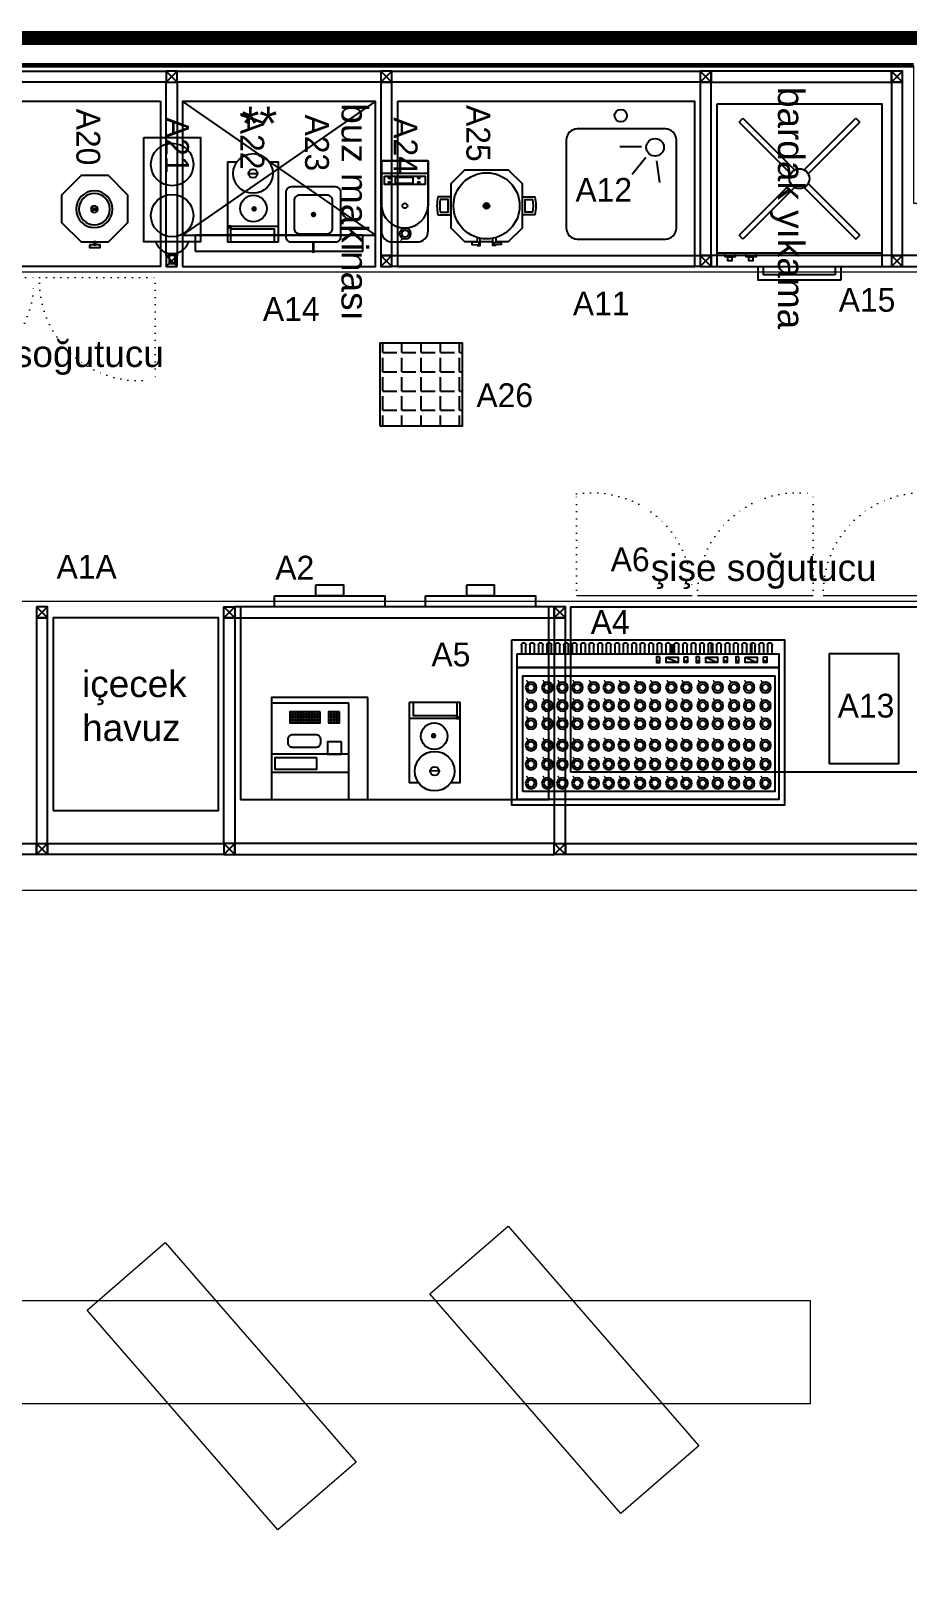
# Model space of a CAD drawing. Header units: centimetres. Extents: x -20963 to 233486, y -95276 to 159172.
# Drawn here: x 105834 to 106152, y 32191 to 32756 of the extents above; entities that cross this region are included whole.
import ezdxf
from ezdxf.enums import TextEntityAlignment as Align
from ezdxf.lldxf.tags import DXFTag

# ---------------------------------------------------------------- set-up
doc = ezdxf.new("R2010")
doc.units = ezdxf.units.CM
doc.header["$LTSCALE"] = 10
doc.header["$MEASUREMENT"] = 0
doc.linetypes.add('DASHDOT2', pattern=[0.5, 0.25, -0.125, 0, -0.125])
doc.linetypes.add('DOT', pattern=[0.25, 0, -0.25])
for name, color, linetype in [('-DWG_ANA', 7, 'Continuous'), ('002 Çizgi', 7, 'Continuous'), ('A-MA-DEMISE LINE', 10, 'DASHDOT2'), ('CG TASARIM LOGO', 7, 'Continuous'), ('Kıtc-002 Çizgi', 7, 'Continuous'), ('Kıtc-006 Yazı 001', 1, 'Continuous'), ('Kıtc-040 Detay', 7, 'Continuous'), ('LP-DIMENSION_INT_100', 51, 'Continuous'), ('S2000-002 Çizgi', 7, 'Continuous')]:
    doc.layers.add(name, color=color, linetype=linetype)
for name, color, linetype, lineweight in [('-DWG_DETAY1', 7, 'Continuous', 9), ('-DWG_DETAY4', 7, 'DOT', 18), ('006 plans$0$A-WALL-FULL', 6, 'Continuous', 60), ('ARK_AHŞAP', 45, 'Continuous', 15), ('ARK_METAL', 252, 'Continuous', 15)]:
    doc.layers.add(name, color=color, linetype=linetype, lineweight=lineweight)
doc.styles.get("Standard").update_dxf_attribs({"font": 'arial.ttf'})
doc.styles.add('TAKSİM', font='GOTHIC.TTF', dxfattribs={"height": 20})
tags = doc.linetypes.add('DASHED', pattern=[19.05, 12.7, -6.35]).pattern_tags.tags
tags[6:7] = [DXFTag(74, 4), DXFTag(75, 0), DXFTag(340, '0'), DXFTag(46, 1.0), DXFTag(50, 0.0), DXFTag(44, 0.0), DXFTag(45, 0.0)]
tags[4:5] = [DXFTag(74, 4), DXFTag(75, 0), DXFTag(340, '0'), DXFTag(46, 1.0), DXFTag(50, 0.0), DXFTag(44, 0.0), DXFTag(45, 0.0)]

# ---------------------------------------------------------------- blocks, each defined once
blk = doc.blocks.new('gfgf')
at = {"layer": '006 plans$0$A-WALL-FULL'}
blk.add_line((397607.4, 254750), (389963.4, 254750), dxfattribs=at)
at = {"layer": 'A-MA-DEMISE LINE', "color": 12, "linetype": 'DASHDOT2', "ltscale": 1000, "const_width": 50}
blk.add_lwpolyline([(389939.4, 254849.9), (406247.4, 254850), (406247.4, 245201.1), (390696.7, 245201.1), (390696.7, 245924), (389939.4, 245924)], close=True, dxfattribs=at)
blk = doc.blocks.new('PLAN')
at = {"layer": 'A-MA-DEMISE LINE', "color": 4, "xscale": 0.1, "yscale": 0.1, "zscale": 0.1}
blk.add_blockref('gfgf', (62317.38, 7268.24, 0), dxfattribs=at)
blk = doc.blocks.new('A$C290C7E64')
at = {"layer": 'Kıtc-002 Çizgi'}
for points in [[(0, 0), (35, 0), (35, 37), (0, 37)], [(7, 2), (35, 2), (35, 37), (7, 37)], [(18.58, 21.8), (33.83, 21.8), (33.83, 26.01), (18.58, 26.01)], [(9.63, 16.02), (14.71, 16.02), (14.71, 20.57), (9.63, 20.57)], [(10.34, 8.15), (11.34, 8.15), (11.34, 9.15), (10.34, 9.15)], [(10.34, 7.15), (11.34, 7.15), (11.34, 8.15), (10.34, 8.15)], [(10.34, 6.15), (11.34, 6.15), (11.34, 7.15), (10.34, 7.15)], [(10.34, 5.15), (11.34, 5.15), (11.34, 6.15), (10.34, 6.15)], [(11.34, 8.15), (12.34, 8.15), (12.34, 9.15), (11.34, 9.15)], [(11.34, 7.15), (12.34, 7.15), (12.34, 8.15), (11.34, 8.15)], [(11.34, 6.15), (12.34, 6.15), (12.34, 7.15), (11.34, 7.15)], [(11.34, 5.15), (12.34, 5.15), (12.34, 6.15), (11.34, 6.15)], [(12.34, 8.15), (13.34, 8.15), (13.34, 9.15), (12.34, 9.15)], [(12.34, 7.15), (13.34, 7.15), (13.34, 8.15), (12.34, 8.15)], [(12.34, 6.15), (13.34, 6.15), (13.34, 7.15), (12.34, 7.15)], [(12.34, 5.15), (13.34, 5.15), (13.34, 6.15), (12.34, 6.15)], [(13.34, 8.15), (14.34, 8.15), (14.34, 9.15), (13.34, 9.15)], [(13.34, 7.15), (14.34, 7.15), (14.34, 8.15), (13.34, 8.15)], [(13.34, 6.15), (14.34, 6.15), (14.34, 7.15), (13.34, 7.15)], [(13.34, 5.15), (14.34, 5.15), (14.34, 6.15), (13.34, 6.15)], [(17.37, 8.15), (18.37, 8.15), (18.37, 9.15), (17.37, 9.15)], [(17.37, 7.15), (18.37, 7.15), (18.37, 8.15), (17.37, 8.15)], [(17.37, 6.15), (18.37, 6.15), (18.37, 7.15), (17.37, 7.15)], [(17.37, 5.15), (18.37, 5.15), (18.37, 6.15), (17.37, 6.15)], [(18.37, 8.15), (19.37, 8.15), (19.37, 9.15), (18.37, 9.15)], [(18.37, 7.15), (19.37, 7.15), (19.37, 8.15), (18.37, 8.15)], [(18.37, 6.15), (19.37, 6.15), (19.37, 7.15), (18.37, 7.15)], [(18.37, 5.15), (19.37, 5.15), (19.37, 6.15), (18.37, 6.15)], [(19.37, 8.15), (20.37, 8.15), (20.37, 9.15), (19.37, 9.15)], [(19.37, 7.15), (20.37, 7.15), (20.37, 8.15), (19.37, 8.15)], [(19.37, 6.15), (20.37, 6.15), (20.37, 7.15), (19.37, 7.15)], [(19.37, 5.15), (20.37, 5.15), (20.37, 6.15), (19.37, 6.15)], [(20.37, 8.15), (21.37, 8.15), (21.37, 9.15), (20.37, 9.15)], [(20.37, 7.15), (21.37, 7.15), (21.37, 8.15), (20.37, 8.15)], [(20.37, 6.15), (21.37, 6.15), (21.37, 7.15), (20.37, 7.15)], [(20.37, 5.15), (21.37, 5.15), (21.37, 6.15), (20.37, 6.15)], [(21.37, 8.15), (22.37, 8.15), (22.37, 9.15), (21.37, 9.15)], [(21.37, 7.15), (22.37, 7.15), (22.37, 8.15), (21.37, 8.15)], [(21.37, 6.15), (22.37, 6.15), (22.37, 7.15), (21.37, 7.15)], [(21.37, 5.15), (22.37, 5.15), (22.37, 6.15), (21.37, 6.15)], [(22.37, 8.15), (23.37, 8.15), (23.37, 9.15), (22.37, 9.15)], [(22.37, 7.15), (23.37, 7.15), (23.37, 8.15), (22.37, 8.15)], [(22.37, 6.15), (23.37, 6.15), (23.37, 7.15), (22.37, 7.15)], [(22.37, 5.15), (23.37, 5.15), (23.37, 6.15), (22.37, 6.15)], [(23.37, 8.15), (24.37, 8.15), (24.37, 9.15), (23.37, 9.15)], [(23.37, 7.15), (24.37, 7.15), (24.37, 8.15), (23.37, 8.15)], [(23.37, 6.15), (24.37, 6.15), (24.37, 7.15), (23.37, 7.15)], [(23.37, 5.15), (24.37, 5.15), (24.37, 6.15), (23.37, 6.15)], [(24.37, 8.15), (25.37, 8.15), (25.37, 9.15), (24.37, 9.15)], [(24.37, 7.15), (25.37, 7.15), (25.37, 8.15), (24.37, 8.15)], [(24.37, 6.15), (25.37, 6.15), (25.37, 7.15), (24.37, 7.15)], [(24.37, 5.15), (25.37, 5.15), (25.37, 6.15), (24.37, 6.15)], [(25.37, 8.15), (26.37, 8.15), (26.37, 9.15), (25.37, 9.15)], [(25.37, 7.15), (26.37, 7.15), (26.37, 8.15), (25.37, 8.15)], [(25.37, 6.15), (26.37, 6.15), (26.37, 7.15), (25.37, 7.15)], [(25.37, 5.15), (26.37, 5.15), (26.37, 6.15), (25.37, 6.15)], [(26.37, 8.15), (27.37, 8.15), (27.37, 9.15), (26.37, 9.15)], [(26.37, 7.15), (27.37, 7.15), (27.37, 8.15), (26.37, 8.15)], [(26.37, 6.15), (27.37, 6.15), (27.37, 7.15), (26.37, 7.15)], [(26.37, 5.15), (27.37, 5.15), (27.37, 6.15), (26.37, 6.15)], [(27.37, 8.15), (28.37, 8.15), (28.37, 9.15), (27.37, 9.15)], [(27.37, 7.15), (28.37, 7.15), (28.37, 8.15), (27.37, 8.15)], [(27.37, 6.15), (28.37, 6.15), (28.37, 7.15), (27.37, 7.15)], [(27.37, 5.15), (28.37, 5.15), (28.37, 6.15), (27.37, 6.15)]]:
    blk.add_lwpolyline(points, close=True, dxfattribs=at)
for points in [[(7, 27.23), (35, 27.23)], [(7, 20.57), (35, 20.57)]]:
    blk.add_lwpolyline(points, dxfattribs=at)
blk.add_lwpolyline([(18.68, 13.56), (27.6, 13.56, 0.414214), (29.1, 15.06), (29.1, 16.45, 0.414214), (27.6, 17.95), (18.68, 17.95, 0.414214), (17.18, 16.45), (17.18, 15.06, 0.414214)], format="xyb", close=True, dxfattribs=at)
blk = doc.blocks.new('A$C1C4536AD')
at = {"layer": 'Kıtc-002 Çizgi'}
for points in [[(0, 29), (0, 0), (18.5, 0)], [(3.39, 29), (0, 29), (0, 26.84)], [(18.5, 26.95), (18.5, 29), (15.2, 29)], [(18.5, 0), (18.5, 29)], [(7.82, 24.81), (10.92, 24.88)], [(0, 5.79), (18.5, 5.79)], [(1.26, 0), (1.26, 4.77), (16.97, 4.77), (16.97, 0)]]:
    blk.add_lwpolyline(points, dxfattribs=at)
at = {"layer": 'Kıtc-002 Çizgi', "const_width": 1}
blk.add_lwpolyline([(9.18, 12.02, 1), (10.18, 12.02, 1)], format="xyb", close=True, dxfattribs=at)
at = {"layer": 'Kıtc-002 Çizgi'}
blk.add_lwpolyline([(0.33, 5.24), (1.35, 5.24), (1.35, 5.79), (0.33, 5.79)], close=True, dxfattribs=at)
for centre, radius in [((9.3, 24.88), 7.2), ((9.3, 24.88), 1.6), ((9.43, 12.15), 4.82)]:
    blk.add_circle(centre, radius, dxfattribs=at)
blk = doc.blocks.new('A$C470016F2')
at = {"layer": 'Kıtc-002 Çizgi'}
for points in [[(25, 8), (15, 8), (15, 4), (25, 4)], [(40, 4), (0, 4), (0, 0), (40, 0)]]:
    blk.add_lwpolyline(points, close=True, dxfattribs=at)
blk = doc.blocks.new('A$C3DDB3116')
at = {"layer": 'Kıtc-002 Çizgi'}
blk.add_lwpolyline([(0, 45.94), (20.5, 45.94), (20.5, 7.94), (0, 7.94), (0, 45.94)], dxfattribs=at)
blk.add_lwpolyline([(9.32, 3.72), (11.18, 3.72), (11.18, 0), (9.32, 0)], close=True, dxfattribs=at)
for centre in [(10.25, 36.07), (10.25, 17.5)]:
    blk.add_circle(centre, 7.7, dxfattribs=at)
blk.add_arc((10.25, 10.08), 6.37, 199.6345, 340.3655, dxfattribs=at)
blk = doc.blocks.new('A$C139E487F')
at = {"layer": '002 Çizgi'}
h = blk.add_hatch(color=256, dxfattribs=at)
edge = h.paths.add_edge_path()
edge.add_arc((18, 14.42), 1.06, 0, 360)
for points in [[(21.4, 1.42), (26, 1.42), (31, 6.42), (31, 22.42), (26, 27.42), (10, 27.42), (5, 22.42), (5, 6.42), (10, 1.42), (14.6, 1.42)], [(0.34, 11.14), (5, 11.14), (5, 17.71), (0.34, 17.71)], [(35.66, 11.14), (31, 11.14), (31, 17.71), (35.66, 17.71)], [(1.18, 12.14), (4, 12.14), (4, 16.71), (1.18, 16.71)], [(34.82, 12.14), (32, 12.14), (32, 16.71), (34.82, 16.71)], [(15.69, 1.42), (20.31, 1.42)]]:
    blk.add_lwpolyline(points, dxfattribs=at)
for radius in [12, 1.06]:
    blk.add_circle((18, 14.42), radius, dxfattribs=at)
for centre, radius, start, end in [((16, 14.42), 16, 168.1479, 191.8521), ((20, 14.42), 16, 348.1479, 11.8521), ((16, 14.42), 15, 171.2333, 188.7667), ((20, 14.42), 15, 351.2333, 8.7667)]:
    blk.add_arc(centre, radius, start, end, dxfattribs=at)
at = {"layer": 'Kıtc-002 Çizgi'}
for points in [[(12.67, 0.2), (15.33, 0.41), (15.33, 1.04), (12.67, 1.25)], [(23.33, 0.2), (20.67, 0.41), (20.67, 1.04), (23.33, 1.25)]]:
    blk.add_lwpolyline(points, close=True, dxfattribs=at)
for points in [[(14.6, 2.92), (14.6, 1.09)], [(14.6, 0), (15.69, 0), (15.69, 2.69)], [(14.6, 0.35), (14.6, 0)], [(21.4, 0), (20.31, 0), (20.31, 2.69)], [(21.4, 2.92), (21.4, 1.09)], [(21.4, 0.35), (21.4, 0)]]:
    blk.add_lwpolyline(points, dxfattribs=at)
blk = doc.blocks.new('A$C59BC7357')
at = {"layer": 'Kıtc-002 Çizgi'}
for p, q in [((15.13, 11.88), (15.13, 14.55)), ((15.69, 14.55), (15.69, 11.87))]:
    blk.add_line(p, q, dxfattribs=at)
blk.add_lwpolyline([(28.96, 18.92), (28.96, 7.84), (21.12, 0), (10.04, 0), (2.2, 7.84), (2.2, 18.92), (10.04, 26.76), (21.12, 26.76), (28.96, 18.92)], dxfattribs=at)
for points in [[(1.1, 11.18), (0, 11.18), (0, 15.58), (1.1, 15.58)], [(2.2, 12.95), (1.1, 12.95), (1.1, 13.81), (2.2, 13.81)]]:
    blk.add_lwpolyline(points, close=True, dxfattribs=at)
for radius in [7.38, 6.28, 1.37]:
    blk.add_circle((15.43, 13.21), radius, dxfattribs=at)
blk = doc.blocks.new('A$C0D0247C1')
at = {"layer": 'Kıtc-002 Çizgi'}
for points in [[(2, 0), (18, 0, 0.414214), (20, 2), (20, 18, 0.414214), (18, 20), (2, 20, 0.414214), (0, 18), (0, 2, 0.414214)], [(5, 3), (15, 3, 0.414214), (17, 5), (17, 15, 0.414214), (15, 17), (5, 17, 0.414214), (3, 15), (3, 5, 0.414214)]]:
    blk.add_lwpolyline(points, format="xyb", close=True, dxfattribs=at)
at = {"layer": 'Kıtc-002 Çizgi', "const_width": 1}
blk.add_lwpolyline([(9.53, 10.08, 1), (10.53, 10.08, 1)], format="xyb", close=True, dxfattribs=at)
blk.add_lwpolyline([(20, 10), (23.95, 10)], dxfattribs=at)
blk = doc.blocks.new('A$C64277205')
at = {"layer": '002 Çizgi'}
blk.add_lwpolyline([(4, 0), (13, 0, 0.414214), (17, 4), (17, 29.5), (0, 29.5), (0, 4, 0.414214)], format="xyb", close=True, dxfattribs=at)
for points in [[(0, 29.5), (17, 29.5), (17, 24.89), (0, 24.89)], [(1.08, 23.89), (15.92, 23.89), (15.92, 20.92), (1.08, 20.92)], [(5.15, 23.57), (11.4, 23.57), (11.4, 21.24), (5.15, 21.24)]]:
    blk.add_lwpolyline(points, close=True, dxfattribs=at)
for points in [[(17, 13.14), (17, 24.89), (0, 24.89), (0, 13.14)], [(17, 13.14), (17, 24.89), (17, 24.89), (17, 13.14)]]:
    blk.add_lwpolyline(points, dxfattribs=at)
for centre, radius in [((2.96, 23.23), 0.33), ((13.6, 23.23), 0.33), ((2.96, 21.57), 0.33), ((13.6, 21.57), 0.33), ((8.54, 13.14), 0.901)]:
    blk.add_circle(centre, radius, dxfattribs=at)
blk.add_arc((8.5, 13.65), 8.52, 183.4714, 356.5286, dxfattribs=at)
at = {"layer": 'Kıtc-002 Çizgi', "const_width": 0.5}
blk.add_lwpolyline([(7.59, 1.28), (7.01, 0.34)], dxfattribs=at)
at = {"layer": 'Kıtc-002 Çizgi'}
for radius in [1.98, 1.24]:
    blk.add_circle((8.66, 3.02), radius, dxfattribs=at)
blk = doc.blocks.new('A$C72A034B9')
at = {"layer": 'Kıtc-002 Çizgi'}
for p, q in [((10.43, 28.95, 0), (16.53, 23.94, 0)), ((11.66, 32.76, 0), (19.47, 33.87, 0)), ((6.52, 27.29, 0), (6.52, 19.4, 0))]:
    blk.add_line(p, q, dxfattribs=at)
at = {"layer": 'Kıtc-002 Çizgi', "elevation": 0}
blk.add_lwpolyline([(4, 0), (36, 0, 0.414214), (40, 4), (40, 36, 0.414214), (36, 40), (4, 40, 0.414214), (0, 36), (0, 4, 0.414214)], format="xyb", close=True, dxfattribs=at)
at = {"layer": 'Kıtc-002 Çizgi'}
blk.add_circle((6.71, 32.26, 0), 3.19, dxfattribs=at)
blk = doc.blocks.new('A$C521B02A0')
at = {"layer": 'S2000-002 Çizgi'}
blk.add_line((6.65, 10), (10.64, 10), dxfattribs=at)
for points in [[(0, 64), (0, 10), (60, 10), (60, 64)], [(0, 64), (0, 5), (60, 5), (60, 64)], [(3, 10), (6.65, 10), (6.65, 8.54), (3, 8.54)], [(3.97, 8.54), (5.43, 8.54), (5.43, 7.08), (3.97, 7.08)], [(10.64, 10), (14.29, 10), (14.29, 8.54), (10.64, 8.54)], [(11.61, 8.54), (13.07, 8.54), (13.07, 7.08), (11.61, 7.08)], [(45, 0), (15, 0), (15, 5), (45, 5)], [(43, 2), (17, 2), (17, 5), (43, 5)]]:
    blk.add_lwpolyline(points, close=True, dxfattribs=at)
at = {"layer": 'S2000-002 Çizgi', "linetype": 'DASHED'}
for points in [[(8.08, 57.42), (9.49, 58.84)], [(8.08, 57.42), (26.83, 38.67)], [(9.49, 58.84), (28.24, 40.09)], [(31.86, 40.19), (50.51, 58.84)], [(33.27, 38.77), (51.92, 57.42)], [(50.51, 58.84), (51.92, 57.42)], [(26.73, 35.06), (8.08, 16.41)], [(33.17, 35.16), (51.92, 16.41)], [(28.14, 33.64), (9.49, 15)], [(31.76, 33.74), (50.51, 15)], [(9.49, 15), (8.08, 16.41)], [(50.51, 15), (51.92, 16.41)]]:
    blk.add_lwpolyline(points, dxfattribs=at)
blk.add_circle((30, 36.92), 3.63, dxfattribs=at)
blk = doc.blocks.new('A$C30F503A4')
at = {"layer": 'Kıtc-002 Çizgi'}
for p, q in [((56.05, 6.26), (60.38, 8.18)), ((70.42, 6.26), (74.75, 8.18)), ((84.79, 6.26), (89.12, 8.18))]:
    blk.add_line(p, q, dxfattribs=at)
for points in [[(0, 0), (99, 0), (99, 60), (0, 60)], [(2, 10), (97, 10), (97, 58), (2, 58)], [(4, 55), (4, 13), (95.5, 13), (95.5, 55)], [(2, 5), (97, 5), (97, 10), (2, 10)], [(53.76, 6.14), (52.58, 6.14), (52.58, 8.24), (53.76, 8.24)], [(56.05, 6.26), (60.38, 6.26), (60.38, 8.18), (56.05, 8.18)], [(62.67, 6.14), (63.84, 6.14), (63.84, 8.24), (62.67, 8.24)], [(68.13, 6.14), (66.95, 6.14), (66.95, 8.24), (68.13, 8.24)], [(70.42, 6.26), (74.75, 6.26), (74.75, 8.18), (70.42, 8.18)], [(77.04, 6.14), (78.21, 6.14), (78.21, 8.24), (77.04, 8.24)], [(82.5, 6.14), (81.32, 6.14), (81.32, 8.24), (82.5, 8.24)], [(84.79, 6.26), (89.12, 6.26), (89.12, 8.18), (84.79, 8.18)], [(91.41, 6.14), (92.58, 6.14), (92.58, 8.24), (91.41, 8.24)]]:
    blk.add_lwpolyline(points, close=True, dxfattribs=at)
for points, const_width in [([(5.94, 50.33), (5.36, 49.38)], 0.5), ([(11.88, 50.33), (11.3, 49.38)], 0.5), ([(17.32, 50.33), (16.74, 49.38)], 0.5), ([(22.77, 50.33), (22.18, 49.38)], 0.5), ([(28.7, 50.33), (28.12, 49.38)], 0.5), ([(34.15, 50.33), (33.57, 49.38)], 0.5), ([(39.59, 50.33), (39.01, 49.38)], 0.5), ([(45.53, 50.33), (44.95, 49.38)], 0.5), ([(50.97, 50.33), (50.39, 49.38)], 0.5), ([(56.91, 50.33), (56.33, 49.38)], 0.5), ([(62.36, 50.33), (61.77, 49.38)], 0.5), ([(68.29, 50.33), (67.71, 49.38)], 0.5), ([(73.74, 50.33), (73.16, 49.38)], 0.5), ([(79.68, 50.33), (79.09, 49.38)], 0.5), ([(85.12, 50.33), (84.54, 49.38)], 0.5), ([(91.06, 50.33), (90.48, 49.38)], 0.5), ([(5.94, 43.43), (5.36, 42.49)], 0.5), ([(11.88, 43.43), (11.3, 42.49)], 0.5), ([(17.32, 43.43), (16.74, 42.49)], 0.5), ([(22.77, 43.43), (22.18, 42.49)], 0.5), ([(28.7, 43.43), (28.12, 42.49)], 0.5), ([(34.15, 43.43), (33.57, 42.49)], 0.5), ([(39.59, 43.43), (39.01, 42.49)], 0.5), ([(45.53, 43.43), (44.95, 42.49)], 0.5), ([(50.97, 43.43), (50.39, 42.49)], 0.5), ([(56.91, 43.43), (56.33, 42.49)], 0.5), ([(62.36, 43.43), (61.77, 42.49)], 0.5), ([(68.29, 43.43), (67.71, 42.49)], 0.5), ([(73.74, 43.43), (73.16, 42.49)], 0.5), ([(79.68, 43.43), (79.09, 42.49)], 0.5), ([(85.12, 43.43), (84.54, 42.49)], 0.5), ([(91.06, 43.43), (90.48, 42.49)], 0.5), ([(5.94, 36.51), (5.36, 35.56)], 0.5), ([(11.88, 36.51), (11.3, 35.56)], 0.5), ([(17.32, 36.51), (16.74, 35.56)], 0.5), ([(22.77, 36.51), (22.18, 35.56)], 0.5), ([(28.7, 36.51), (28.12, 35.56)], 0.5), ([(34.15, 36.51), (33.57, 35.56)], 0.5), ([(39.59, 36.51), (39.01, 35.56)], 0.5), ([(45.53, 36.51), (44.95, 35.56)], 0.5), ([(50.97, 36.51), (50.39, 35.56)], 0.5), ([(56.91, 36.51), (56.33, 35.56)], 0.5), ([(62.36, 36.51), (61.77, 35.56)], 0.5), ([(68.29, 36.51), (67.71, 35.56)], 0.5), ([(73.74, 36.51), (73.16, 35.56)], 0.5), ([(79.68, 36.51), (79.09, 35.56)], 0.5), ([(85.12, 36.51), (84.54, 35.56)], 0.5), ([(91.06, 36.51), (90.48, 35.56)], 0.5), ([(5.94, 28.73), (5.36, 27.78)], 0.5), ([(11.88, 28.73), (11.3, 27.78)], 0.5), ([(17.32, 28.73), (16.74, 27.78)], 0.5), ([(22.77, 28.73), (22.18, 27.78)], 0.5), ([(28.7, 28.73), (28.12, 27.78)], 0.5), ([(34.15, 28.73), (33.57, 27.78)], 0.5), ([(39.59, 28.73), (39.01, 27.78)], 0.5), ([(45.53, 28.73), (44.95, 27.78)], 0.5), ([(50.97, 28.73), (50.39, 27.78)], 0.5), ([(56.91, 28.73), (56.33, 27.78)], 0.5), ([(62.36, 28.73), (61.77, 27.78)], 0.5), ([(68.29, 28.73), (67.71, 27.78)], 0.5), ([(73.74, 28.73), (73.16, 27.78)], 0.5), ([(79.68, 28.73), (79.09, 27.78)], 0.5), ([(85.12, 28.73), (84.54, 27.78)], 0.5), ([(91.06, 28.73), (90.48, 27.78)], 0.5), ([(5.94, 22.14), (5.36, 21.19)], 0.5), ([(11.88, 22.14), (11.3, 21.19)], 0.5), ([(17.32, 22.14), (16.74, 21.19)], 0.5), ([(22.77, 22.14), (22.18, 21.19)], 0.5), ([(28.7, 22.14), (28.12, 21.19)], 0.5), ([(34.15, 22.14), (33.57, 21.19)], 0.5), ([(39.59, 22.14), (39.01, 21.19)], 0.5), ([(45.53, 22.14), (44.95, 21.19)], 0.5), ([(50.97, 22.14), (50.39, 21.19)], 0.5), ([(56.91, 22.14), (56.33, 21.19)], 0.5), ([(62.36, 22.14), (61.77, 21.19)], 0.5), ([(68.29, 22.14), (67.71, 21.19)], 0.5), ([(73.74, 22.14), (73.16, 21.19)], 0.5), ([(79.68, 22.14), (79.09, 21.19)], 0.5), ([(85.12, 22.14), (84.54, 21.19)], 0.5), ([(91.06, 22.14), (90.48, 21.19)], 0.5), ([(5.94, 15.54), (5.36, 14.59)], 0.5), ([(11.88, 15.54), (11.3, 14.59)], 0.5), ([(17.32, 15.54), (16.74, 14.59)], 0.5), ([(22.77, 15.54), (22.18, 14.59)], 0.5), ([(28.7, 15.54), (28.12, 14.59)], 0.5), ([(34.15, 15.54), (33.57, 14.59)], 0.5), ([(39.59, 15.54), (39.01, 14.59)], 0.5), ([(45.53, 15.54), (44.95, 14.59)], 0.5), ([(50.97, 15.54), (50.39, 14.59)], 0.5), ([(56.91, 15.54), (56.33, 14.59)], 0.5), ([(62.36, 15.54), (61.77, 14.59)], 0.5), ([(68.29, 15.54), (67.71, 14.59)], 0.5), ([(73.74, 15.54), (73.16, 14.59)], 0.5), ([(79.68, 15.54), (79.09, 14.59)], 0.5), ([(85.12, 15.54), (84.54, 14.59)], 0.5), ([(91.06, 15.54), (90.48, 14.59)], 0.5), ([(53.76, 7.5), (52.58, 7.5)], 0.5), ([(62.67, 7.5), (63.84, 7.5)], 0.5), ([(68.13, 7.5), (66.95, 7.5)], 0.5), ([(77.04, 7.5), (78.21, 7.5)], 0.5), ([(82.5, 7.5), (81.32, 7.5)], 0.5), ([(91.41, 7.5), (92.58, 7.5)], 0.5), ([(58.24, 5), (58.24, 1.5)], 1), ([(72.61, 5), (72.61, 1.5)], 1), ([(86.98, 5), (86.98, 1.5)], 1)]:
    blk.add_lwpolyline(points, dxfattribs=dict(at, const_width=const_width))
for points in [[(3.49, 1.85), (3.49, 5)], [(5.16, 5), (5.16, 1.85)], [(6.57, 1.85), (6.57, 5)], [(8.25, 5), (8.25, 1.85)], [(9.66, 1.85), (9.66, 5)], [(11.33, 5), (11.33, 1.85)], [(11.33, 5), (11.33, 1.85)], [(12.74, 1.85), (12.74, 5)], [(14.41, 5), (14.41, 1.85)], [(15.82, 1.85), (15.82, 5)], [(17.5, 5), (17.5, 1.85)], [(18.91, 1.85), (18.91, 5)], [(20.58, 5), (20.58, 1.85)], [(20.58, 5), (20.58, 1.85)], [(21.99, 1.85), (21.99, 5)], [(23.67, 5), (23.67, 1.85)], [(25.07, 1.85), (25.07, 5)], [(26.75, 5), (26.75, 1.85)], [(28.16, 1.85), (28.16, 5)], [(29.83, 5), (29.83, 1.85)], [(29.83, 5), (29.83, 1.85)], [(31.24, 1.85), (31.24, 5)], [(32.92, 5), (32.92, 1.85)], [(34.33, 1.85), (34.33, 5)], [(36, 5), (36, 1.85)], [(37.41, 1.85), (37.41, 5)], [(39.08, 5), (39.08, 1.85)], [(39.08, 5), (39.08, 1.85)], [(40.49, 1.85), (40.49, 5)], [(42.17, 5), (42.17, 1.85)], [(43.58, 1.85), (43.58, 5)], [(45.25, 5), (45.25, 1.85)], [(46.66, 1.85), (46.66, 5)], [(48.33, 5), (48.33, 1.85)], [(48.33, 5), (48.33, 1.85)], [(49.74, 1.85), (49.74, 5)], [(51.42, 5), (51.42, 1.85)], [(52.83, 1.85), (52.83, 5)], [(54.5, 5), (54.5, 1.85)], [(55.91, 1.85), (55.91, 5)], [(57.59, 5), (57.59, 1.85)], [(58.17, 5), (58.17, 1.85)], [(58.63, 5), (58.63, 1.85)], [(59, 1.85), (59, 5)], [(60.67, 5), (60.67, 1.85)], [(62.08, 1.85), (62.08, 5)], [(63.75, 5), (63.75, 1.85)], [(65.16, 1.85), (65.16, 5)], [(66.84, 5), (66.84, 1.85)], [(68.25, 1.85), (68.25, 5)], [(69.92, 5), (69.92, 1.85)], [(71.33, 1.85), (71.33, 5)], [(72.53, 5), (72.53, 1.85)], [(73, 5), (73, 1.85)], [(74.41, 1.85), (74.41, 5)], [(76.09, 5), (76.09, 1.85)], [(77.5, 1.85), (77.5, 5)], [(79.17, 5), (79.17, 1.85)], [(80.58, 1.85), (80.58, 5)], [(82.26, 5), (82.26, 1.85)], [(83.66, 1.85), (83.66, 5)], [(85.34, 5), (85.34, 1.85)], [(86.75, 1.85), (86.75, 5)], [(86.9, 5), (86.9, 1.85)], [(88.42, 5), (88.42, 1.85)], [(89.83, 1.85), (89.83, 5)], [(91.51, 5), (91.51, 1.85)], [(92.92, 1.85), (92.92, 5)], [(94.59, 5), (94.59, 1.85)]]:
    blk.add_lwpolyline(points, dxfattribs=at)
for centre, radius in [((7.01, 52.07), 1.98), ((7.01, 52.07), 1.24), ((12.95, 52.07), 1.98), ((12.95, 52.07), 1.24), ((18.39, 52.07), 1.98), ((18.39, 52.07), 1.24), ((23.83, 52.07), 1.98), ((23.83, 52.07), 1.24), ((29.77, 52.07), 1.98), ((29.77, 52.07), 1.24), ((35.22, 52.07), 1.98), ((35.22, 52.07), 1.24), ((40.66, 52.07), 1.98), ((40.66, 52.07), 1.24), ((46.6, 52.07), 1.98), ((46.6, 52.07), 1.24), ((52.04, 52.07), 1.98), ((52.04, 52.07), 1.24), ((57.98, 52.07), 1.98), ((57.98, 52.07), 1.24), ((63.42, 52.07), 1.98), ((63.42, 52.07), 1.24), ((69.36, 52.07), 1.98), ((69.36, 52.07), 1.24), ((74.81, 52.07), 1.98), ((74.81, 52.07), 1.24), ((80.74, 52.07), 1.98), ((80.74, 52.07), 1.24), ((86.19, 52.07), 1.98), ((86.19, 52.07), 1.24), ((92.13, 52.07), 1.98), ((92.13, 52.07), 1.24), ((7.01, 45.17), 1.98), ((7.01, 45.17), 1.24), ((12.95, 45.17), 1.98), ((12.95, 45.17), 1.24), ((18.39, 45.17), 1.98), ((18.39, 45.17), 1.24), ((23.83, 45.17), 1.98), ((23.83, 45.17), 1.24), ((29.77, 45.17), 1.98), ((29.77, 45.17), 1.24), ((35.22, 45.17), 1.98), ((35.22, 45.17), 1.24), ((40.66, 45.17), 1.98), ((40.66, 45.17), 1.24), ((46.6, 45.17), 1.98), ((46.6, 45.17), 1.24), ((52.04, 45.17), 1.98), ((52.04, 45.17), 1.24), ((57.98, 45.17), 1.98), ((57.98, 45.17), 1.24), ((63.42, 45.17), 1.98), ((63.42, 45.17), 1.24), ((69.36, 45.17), 1.98), ((69.36, 45.17), 1.24), ((74.81, 45.17), 1.98), ((74.81, 45.17), 1.24), ((80.74, 45.17), 1.98), ((80.74, 45.17), 1.24), ((86.19, 45.17), 1.98), ((86.19, 45.17), 1.24), ((92.13, 45.17), 1.98), ((92.13, 45.17), 1.24), ((7.01, 38.25), 1.98), ((12.95, 38.25), 1.98), ((18.39, 38.25), 1.98), ((23.83, 38.25), 1.98), ((29.77, 38.25), 1.98), ((35.22, 38.25), 1.98), ((40.66, 38.25), 1.98), ((46.6, 38.25), 1.98), ((52.04, 38.25), 1.98), ((57.98, 38.25), 1.98), ((63.42, 38.25), 1.98), ((69.36, 38.25), 1.98), ((74.81, 38.25), 1.98), ((80.74, 38.25), 1.98), ((86.19, 38.25), 1.98), ((92.13, 38.25), 1.98), ((7.01, 38.25), 1.24), ((12.95, 38.25), 1.24), ((18.39, 38.25), 1.24), ((23.83, 38.25), 1.24), ((29.77, 38.25), 1.24), ((35.22, 38.25), 1.24), ((40.66, 38.25), 1.24), ((46.6, 38.25), 1.24), ((52.04, 38.25), 1.24), ((57.98, 38.25), 1.24), ((63.42, 38.25), 1.24), ((69.36, 38.25), 1.24), ((74.81, 38.25), 1.24), ((80.74, 38.25), 1.24), ((86.19, 38.25), 1.24), ((92.13, 38.25), 1.24), ((7.01, 30.47), 1.98), ((7.01, 30.47), 1.24), ((12.95, 30.47), 1.98), ((12.95, 30.47), 1.24), ((18.39, 30.47), 1.98), ((18.39, 30.47), 1.24), ((23.83, 30.47), 1.98), ((23.83, 30.47), 1.24), ((29.77, 30.47), 1.98), ((29.77, 30.47), 1.24), ((35.22, 30.47), 1.98), ((35.22, 30.47), 1.24), ((40.66, 30.47), 1.98), ((40.66, 30.47), 1.24), ((46.6, 30.47), 1.98), ((46.6, 30.47), 1.24), ((52.04, 30.47), 1.98), ((52.04, 30.47), 1.24), ((57.98, 30.47), 1.98), ((57.98, 30.47), 1.24), ((63.42, 30.47), 1.98), ((63.42, 30.47), 1.24), ((69.36, 30.47), 1.98), ((69.36, 30.47), 1.24), ((74.81, 30.47), 1.98), ((74.81, 30.47), 1.24), ((80.74, 30.47), 1.98), ((80.74, 30.47), 1.24), ((86.19, 30.47), 1.98), ((86.19, 30.47), 1.24), ((92.13, 30.47), 1.98), ((92.13, 30.47), 1.24), ((7.01, 23.88), 1.98), ((7.01, 23.88), 1.24), ((12.95, 23.88), 1.98), ((12.95, 23.88), 1.24), ((18.39, 23.88), 1.98), ((18.39, 23.88), 1.24), ((23.83, 23.88), 1.98), ((23.83, 23.88), 1.24), ((29.77, 23.88), 1.98), ((29.77, 23.88), 1.24), ((35.22, 23.88), 1.98), ((35.22, 23.88), 1.24), ((40.66, 23.88), 1.98), ((40.66, 23.88), 1.24), ((46.6, 23.88), 1.98), ((46.6, 23.88), 1.24), ((52.04, 23.88), 1.98), ((52.04, 23.88), 1.24), ((57.98, 23.88), 1.98), ((57.98, 23.88), 1.24), ((63.42, 23.88), 1.98), ((63.42, 23.88), 1.24), ((69.36, 23.88), 1.98), ((69.36, 23.88), 1.24), ((74.81, 23.88), 1.98), ((74.81, 23.88), 1.24), ((80.74, 23.88), 1.98), ((80.74, 23.88), 1.24), ((86.19, 23.88), 1.98), ((86.19, 23.88), 1.24), ((92.13, 23.88), 1.98), ((92.13, 23.88), 1.24), ((7.01, 17.28), 1.98), ((7.01, 17.28), 1.24), ((12.95, 17.28), 1.98), ((12.95, 17.28), 1.24), ((18.39, 17.28), 1.98), ((18.39, 17.28), 1.24), ((23.83, 17.28), 1.98), ((23.83, 17.28), 1.24), ((29.77, 17.28), 1.98), ((29.77, 17.28), 1.24), ((35.22, 17.28), 1.98), ((35.22, 17.28), 1.24), ((40.66, 17.28), 1.98), ((40.66, 17.28), 1.24), ((46.6, 17.28), 1.98), ((46.6, 17.28), 1.24), ((52.04, 17.28), 1.98), ((52.04, 17.28), 1.24), ((57.98, 17.28), 1.98), ((57.98, 17.28), 1.24), ((63.42, 17.28), 1.98), ((63.42, 17.28), 1.24), ((69.36, 17.28), 1.98), ((69.36, 17.28), 1.24), ((74.81, 17.28), 1.98), ((74.81, 17.28), 1.24), ((80.74, 17.28), 1.98), ((80.74, 17.28), 1.24), ((86.19, 17.28), 1.98), ((86.19, 17.28), 1.24), ((92.13, 17.28), 1.98), ((92.13, 17.28), 1.24)]:
    blk.add_circle(centre, radius, dxfattribs=at)
for centre in [(4.33, 1.85), (7.41, 1.85), (10.49, 1.85), (10.49, 1.85), (13.58, 1.85), (16.66, 1.85), (19.74, 1.85), (19.74, 1.85), (22.83, 1.85), (25.91, 1.85), (29, 1.85), (29, 1.85), (32.08, 1.85), (35.16, 1.85), (38.25, 1.85), (38.25, 1.85), (41.33, 1.85), (44.41, 1.85), (47.5, 1.85), (47.5, 1.85), (50.58, 1.85), (53.66, 1.85), (56.75, 1.85), (59.83, 1.85), (62.92, 1.85), (66, 1.85), (69.08, 1.85), (72.17, 1.85), (75.25, 1.85), (78.33, 1.85), (81.42, 1.85), (84.5, 1.85), (87.59, 1.85), (90.67, 1.85), (93.75, 1.85)]:
    blk.add_arc(centre, 0.837, 180, 0, dxfattribs=at)
blk = doc.blocks.new('A$C6C415FB2')
at = {"layer": '-DWG_ANA', "color": 0, "elevation": 0}
blk.add_lwpolyline([(101.46, 164.16), (41.46, 164.16), (41.46, 29.16), (101.46, 29.16)], close=True, dxfattribs=at)
at = {"layer": '-DWG_DETAY1', "color": 0}
for p, q in [((37.46, 120.16), (37.46, 162.16)), ((37.46, 76.16), (37.46, 118.16)), ((37.46, 30.52), (37.46, 72.52))]:
    blk.add_line(p, q, dxfattribs=at)
at = {"layer": '-DWG_DETAY4', "color": 0, "elevation": 0}
for points in [[(35.46, 162.16), (0.46, 162.16, 0.454885), (35.46, 120.19, 0.414214)], [(35.46, 76.16), (0.46, 76.16, -0.454885), (35.46, 118.13, -0.414214)], [(35.46, 30.52), (0.46, 30.52, -0.454885), (35.46, 72.49, -0.414214)]]:
    blk.add_lwpolyline(points, format="xyb", dxfattribs=at)
blk = doc.blocks.new('A$C14D17327')
at = {"layer": 'Kıtc-002 Çizgi', "color": 1, "elevation": 0}
blk.add_lwpolyline([(0, 4), (4, 4), (4, 0), (0, 0)], close=True, dxfattribs=at)
for points in [[(0, 4), (4, 0)], [(0, 0), (4, 4)]]:
    blk.add_lwpolyline(points, dxfattribs=at)
blk = doc.blocks.new('A$C4EA64847')
at = {"layer": 'S2000-002 Çizgi'}
for points in [[(1.56, 0), (50.19, 70)], [(50.19, 0), (1.56, 70)], [(50.19, 0), (50.19, 70)]]:
    blk.add_lwpolyline(points, dxfattribs=at)
for points in [[(61.56, 0), (61.56, 70), (1.56, 70), (1.56, 0)], [(55.92, 4.59), (55.92, 65.41), (50.19, 65.41), (50.19, 4.59)]]:
    blk.add_lwpolyline(points, close=True, dxfattribs=at)
blk.add_text('**', height=12, rotation=90, dxfattribs=at).set_placement((15.55, 21.33))
blk = doc.blocks.new('A$C2B571010')
at = {"layer": '-DWG_DETAY4', "color": 0}
for p, q in [((30.52, 37.46), (72.52, 37.46)), ((74.52, 37.46), (116.52, 37.46))]:
    blk.add_line(p, q, dxfattribs=at)
for points in [[(30.52, 35.46), (30.52, 0.46, 0.454885), (72.49, 35.46, 0.414214)], [(116.52, 35.46), (116.52, 0.46, -0.454885), (74.55, 35.46, -0.414214)]]:
    blk.add_lwpolyline(points, format="xyb", dxfattribs=at)
blk.add_lwpolyline([(118.52, 101.46), (118.52, 41.46), (28.52, 41.46), (28.52, 101.46)], close=True)

msp = doc.modelspace()

# ---------------------------------------------------------------- hatches: boundary and pattern name
at = {"layer": 'CG TASARIM LOGO'}
h = msp.add_hatch(dxfattribs=at)
h.set_pattern_fill('ANGLE', color=256, angle=360)
h.set_pattern_definition([(360, (97216.2436, 32652.977), (3e-15, 6.985), [5.08, -1.905]), (90, (97216.2436, 32652.977), (-6.985, 4e-15), [5.08, -1.905])])
h.paths.add_polyline_path([(105960.48, 32612.4), (105990.48, 32612.4), (105990.48, 32642.4), (105960.48, 32642.4)])

# ---------------------------------------------------------------- linework, layer by layer
at = {"elevation": 0}
for points in [[(105841.79, 32472.67), (105901.79, 32472.67), (105901.79, 32542.67), (105841.79, 32542.67)], [(106123.72, 32489.7), (106123.72, 32529.7), (106148.72, 32529.7), (106148.72, 32489.7)]]:
    msp.add_lwpolyline(points, close=True, dxfattribs=at)
msp.add_circle((106047.93, 32725.04, 0), 2.24)
at = {"layer": 'ARK_AHŞAP'}
for p, q in [((105655.79, 32548.67, 0), (106258.96, 32548.67, 0)), ((106258.96, 32443.67, 0), (105665.79, 32443.67, 0))]:
    msp.add_line(p, q, dxfattribs=at)
at = {"layer": 'ARK_AHŞAP', "elevation": 0}
msp.add_lwpolyline([(105565.79, 32743.24), (105565.79, 32743.24), (106154.18, 32743.24), (106154.18, 32693.24), (106224.18, 32693.24), (106224.18, 32743.24), (106349.17, 32743.24), (106349.17, 32668.24), (105565.79, 32668.24), (105565.79, 32668.24)], dxfattribs=at)
at = {"layer": 'ARK_METAL', "elevation": 0}
for points in [[(106047.89, 32217.4), (105978.62, 32297.17), (106006.97, 32321.79), (106076.24, 32242.02)], [(105923.44, 32211.46), (105854.18, 32291.23), (105882.52, 32315.84), (105951.79, 32236.07)], [(105694.06, 32294.73), (106116.64, 32294.73), (106116.64, 32257.19), (105694.06, 32257.19)]]:
    msp.add_lwpolyline(points, close=True, dxfattribs=at)
at = {"layer": 'CG TASARIM LOGO', "elevation": 0}
for points in [[(105966.8, 32730.24), (105966.8, 32670.24), (106074.8, 32670.24), (106074.8, 32730.24)], [(105960.48, 32612.4), (105990.48, 32612.4), (105990.48, 32642.4), (105960.48, 32642.4)]]:
    msp.add_lwpolyline(points, close=True, dxfattribs=at)
at = {"layer": 'Kıtc-002 Çizgi', "color": 1, "elevation": 0}
for points in [[(105788.8, 32737.24), (105788.8, 32741.24), (105882.8, 32741.24), (105882.8, 32737.24)], [(105886.8, 32737.24), (105886.8, 32741.24), (105960.8, 32741.24), (105960.8, 32737.24)], [(105964.8, 32737.24), (105964.8, 32741.24), (106076.8, 32741.24), (106076.8, 32737.24)], [(106080.8, 32737.24), (106146.18, 32737.24), (106146.18, 32741.24), (106080.8, 32741.24)], [(105886.8, 32737.24), (105886.8, 32674.24), (105882.8, 32674.24), (105882.8, 32737.24)], [(105960.8, 32737.24), (105960.8, 32674.24), (105964.8, 32674.24), (105964.8, 32737.24)], [(106076.8, 32737.24), (106076.8, 32674.24), (106080.8, 32674.24), (106080.8, 32737.24)], [(106146.18, 32737.24), (106146.18, 32674.24), (106150.18, 32674.24), (106150.18, 32737.24)], [(105964.8, 32674.24), (106076.8, 32674.24), (106076.8, 32670.24), (105964.8, 32670.24)], [(106226.18, 32674.24), (106080.8, 32674.24), (106080.8, 32670.24), (106226.18, 32670.24)], [(105907.79, 32546.67), (105907.79, 32542.67), (106023.79, 32542.67), (106023.79, 32546.67)], [(105839.79, 32460.67), (105839.79, 32542.67), (105835.79, 32542.67), (105835.79, 32460.67)], [(105903.79, 32460.67), (105903.79, 32542.67), (105907.79, 32542.67), (105907.79, 32460.67)], [(106027.79, 32460.67), (106027.79, 32542.67), (106023.79, 32542.67), (106023.79, 32460.67)], [(105835.79, 32460.67), (105835.79, 32456.67), (105659.79, 32456.67), (105659.79, 32460.67)], [(105839.79, 32460.67), (105903.79, 32460.67), (105903.79, 32456.67), (105839.79, 32456.67)], [(106023.79, 32456.67), (106023.79, 32460.67), (105907.79, 32460.67), (105907.79, 32456.67)], [(106166.79, 32460.67), (106166.79, 32456.67), (106027.79, 32456.67), (106027.79, 32460.67)]]:
    msp.add_lwpolyline(points, close=True, dxfattribs=at)
at = {"layer": 'S2000-002 Çizgi', "elevation": 0}
msp.add_lwpolyline([(105909.79, 32476.67), (106021.79, 32476.67), (106021.79, 32546.67), (105909.79, 32546.67)], close=True, dxfattribs=at)

# ---------------------------------------------------------------- block references
at = {"layer": '-DWG_DETAY4', "color": 0, "xscale": -1, "rotation": 90}
msp.add_blockref('A$C6C415FB2', (106193.95, 32588.13, 0), dxfattribs=at)
at = {"xscale": -1}
for p in [(105962.23, 32546.67, 0), (106016.98, 32546.67, 0)]:
    msp.add_blockref('A$C470016F2', p, dxfattribs=at)
at = {"layer": '002 Çizgi'}
for name, p in [('A$C64277205', (105960.98, 32679.17, 0)), ('A$C139E487F', (105981.18, 32677.88, 0))]:
    msp.add_blockref(name, p, dxfattribs=at)
at = {"layer": 'CG TASARIM LOGO'}
for name, p in [('A$C2B571010', (105762.28, 32628.79, 0)), ('A$C521B02A0', (106082.8, 32665.24, 0)), ('A$C3DDB3116', (105874.76, 32671.23, 0)), ('A$C1C4536AD', (105905.08, 32679.17, 0))]:
    msp.add_blockref(name, p, dxfattribs=at)
at = {"layer": 'CG TASARIM LOGO', "rotation": 270}
for name, p in [('A$C4EA64847', (105888.8, 32731.8, 0)), ('A$C0D0247C1', (105926.26, 32699.17, 0))]:
    msp.add_blockref(name, p, dxfattribs=at)
at = {"layer": 'Kıtc-002 Çizgi', "xscale": -0.8999999999996362, "yscale": 0.8999999999996362, "zscale": 0.8999999999996362, "rotation": 270}
msp.add_blockref('A$C59BC7357', (105844.87, 32677.19, 0), dxfattribs=at)
at = {"layer": 'Kıtc-002 Çizgi', "xscale": -1, "rotation": 180}
msp.add_blockref('A$C30F503A4', (106008.33, 32534.65, 0), dxfattribs=at)
at = {"layer": 'Kıtc-002 Çizgi', "rotation": 180}
for name, p in [('A$C290C7E64', (105956.12, 32513.69, 0)), ('A$C1C4536AD', (105989.62, 32511.87, 0))]:
    msp.add_blockref(name, p, dxfattribs=at)
at = {"layer": 'Kıtc-002 Çizgi', "color": 1, "rotation": 89.99999999999999}
msp.add_blockref('A$C14D17327', (106027.79, 32456.67, 0), dxfattribs=at)
at = {"layer": 'Kıtc-040 Detay', "xscale": -1}
for p, rotation in [((105882.8, 32737.24, 0), 270), ((105960.8, 32737.24, 0), 270), ((106076.8, 32737.24, 0), 270), ((106146.18, 32737.24, 0), 270), ((105882.8, 32670.24, 0), 270), ((105960.8, 32670.24, 0), 270), ((106076.8, 32670.24, 0), 270), ((106146.18, 32670.24, 0), 270), ((105839.79, 32546.67, 0), 90), ((106027.79, 32546.67, 0), 90), ((105903.79, 32456.67, 0), 270)]:
    msp.add_blockref('A$C14D17327', p, dxfattribs=dict(at, rotation=rotation))
at = {"layer": 'Kıtc-040 Detay'}
for p, rotation in [((105903.79, 32546.67, 0), 270), ((105839.79, 32456.67, 0), 90.00000000000001)]:
    msp.add_blockref('A$C14D17327', p, dxfattribs=dict(at, rotation=rotation))
at = {"layer": 'LP-DIMENSION_INT_100', "color": 2}
msp.add_blockref('PLAN', (4076.07, 0), dxfattribs=at)
at = {"layer": 'S2000-002 Çizgi', "rotation": 270}
msp.add_blockref('A$C72A034B9', (106028.12, 32720.24, 0), dxfattribs=at)

# ---------------------------------------------------------------- texts
at = {"layer": '-DWG_DETAY4', "color": 0, "style": 'TAKSİM'}
for s, p in [('A20', (105850.23, 32717.28, 0)), ('A21', (105882.44, 32714.29, 0)), ('A22', (105909.8, 32715.78, 0)), ('A23', (105933.29, 32715.15, 0)), ('A24', (105965.45, 32714.17, 0)), ('A25', (105991.86, 32718.62, 0))]:
    msp.add_text(s, height=8.64, rotation=270, dxfattribs=at).set_placement(p, align=Align.CENTER)
for s, p in [('A12', (106041.74, 32693.78, 0)), ('A15', (106137.36, 32653.84, 0)), ('A14', (105928.23, 32650.51, 0)), ('A11', (106040.8, 32652.51, 0)), ('A26', (106005.78, 32619.19, 0)), ('A6', (106051.33, 32559.58, 0)), ('A1A', (105853.95, 32556.91, 0)), ('A2', (105929.54, 32556.57, 0)), ('A4', (106044.07, 32536.83, 0)), ('A5', (105986.23, 32525.05, 0))]:
    msp.add_text(s, height=8.64, dxfattribs=at).set_placement(p, align=Align.CENTER)
at = {"style": 'TAKSİM'}
msp.add_text('A13', height=8.64, dxfattribs=at).set_placement((106136.98, 32506.46, 0), align=Align.CENTER)
at = {"layer": 'Kıtc-006 Yazı 001'}
for s, p in [('bardak yıkama', (106104.99, 32735.46, 0)), ('buz makinası', (105946.51, 32729.55, 0))]:
    msp.add_text(s, height=9.6, rotation=270, dxfattribs=at).set_placement(p)
for s, p in [('şişe soğutucu', (105800, 32633.78, 0)), ('şişe soğutucu', (106058.84, 32556.09, 0)), ('içecek', (105852.29, 32513.89, 0)), ('havuz', (105852.29, 32497.93, 0))]:
    msp.add_text(s, height=9.6, dxfattribs=at).set_placement(p)

doc.saveas('drawing.dxf')
